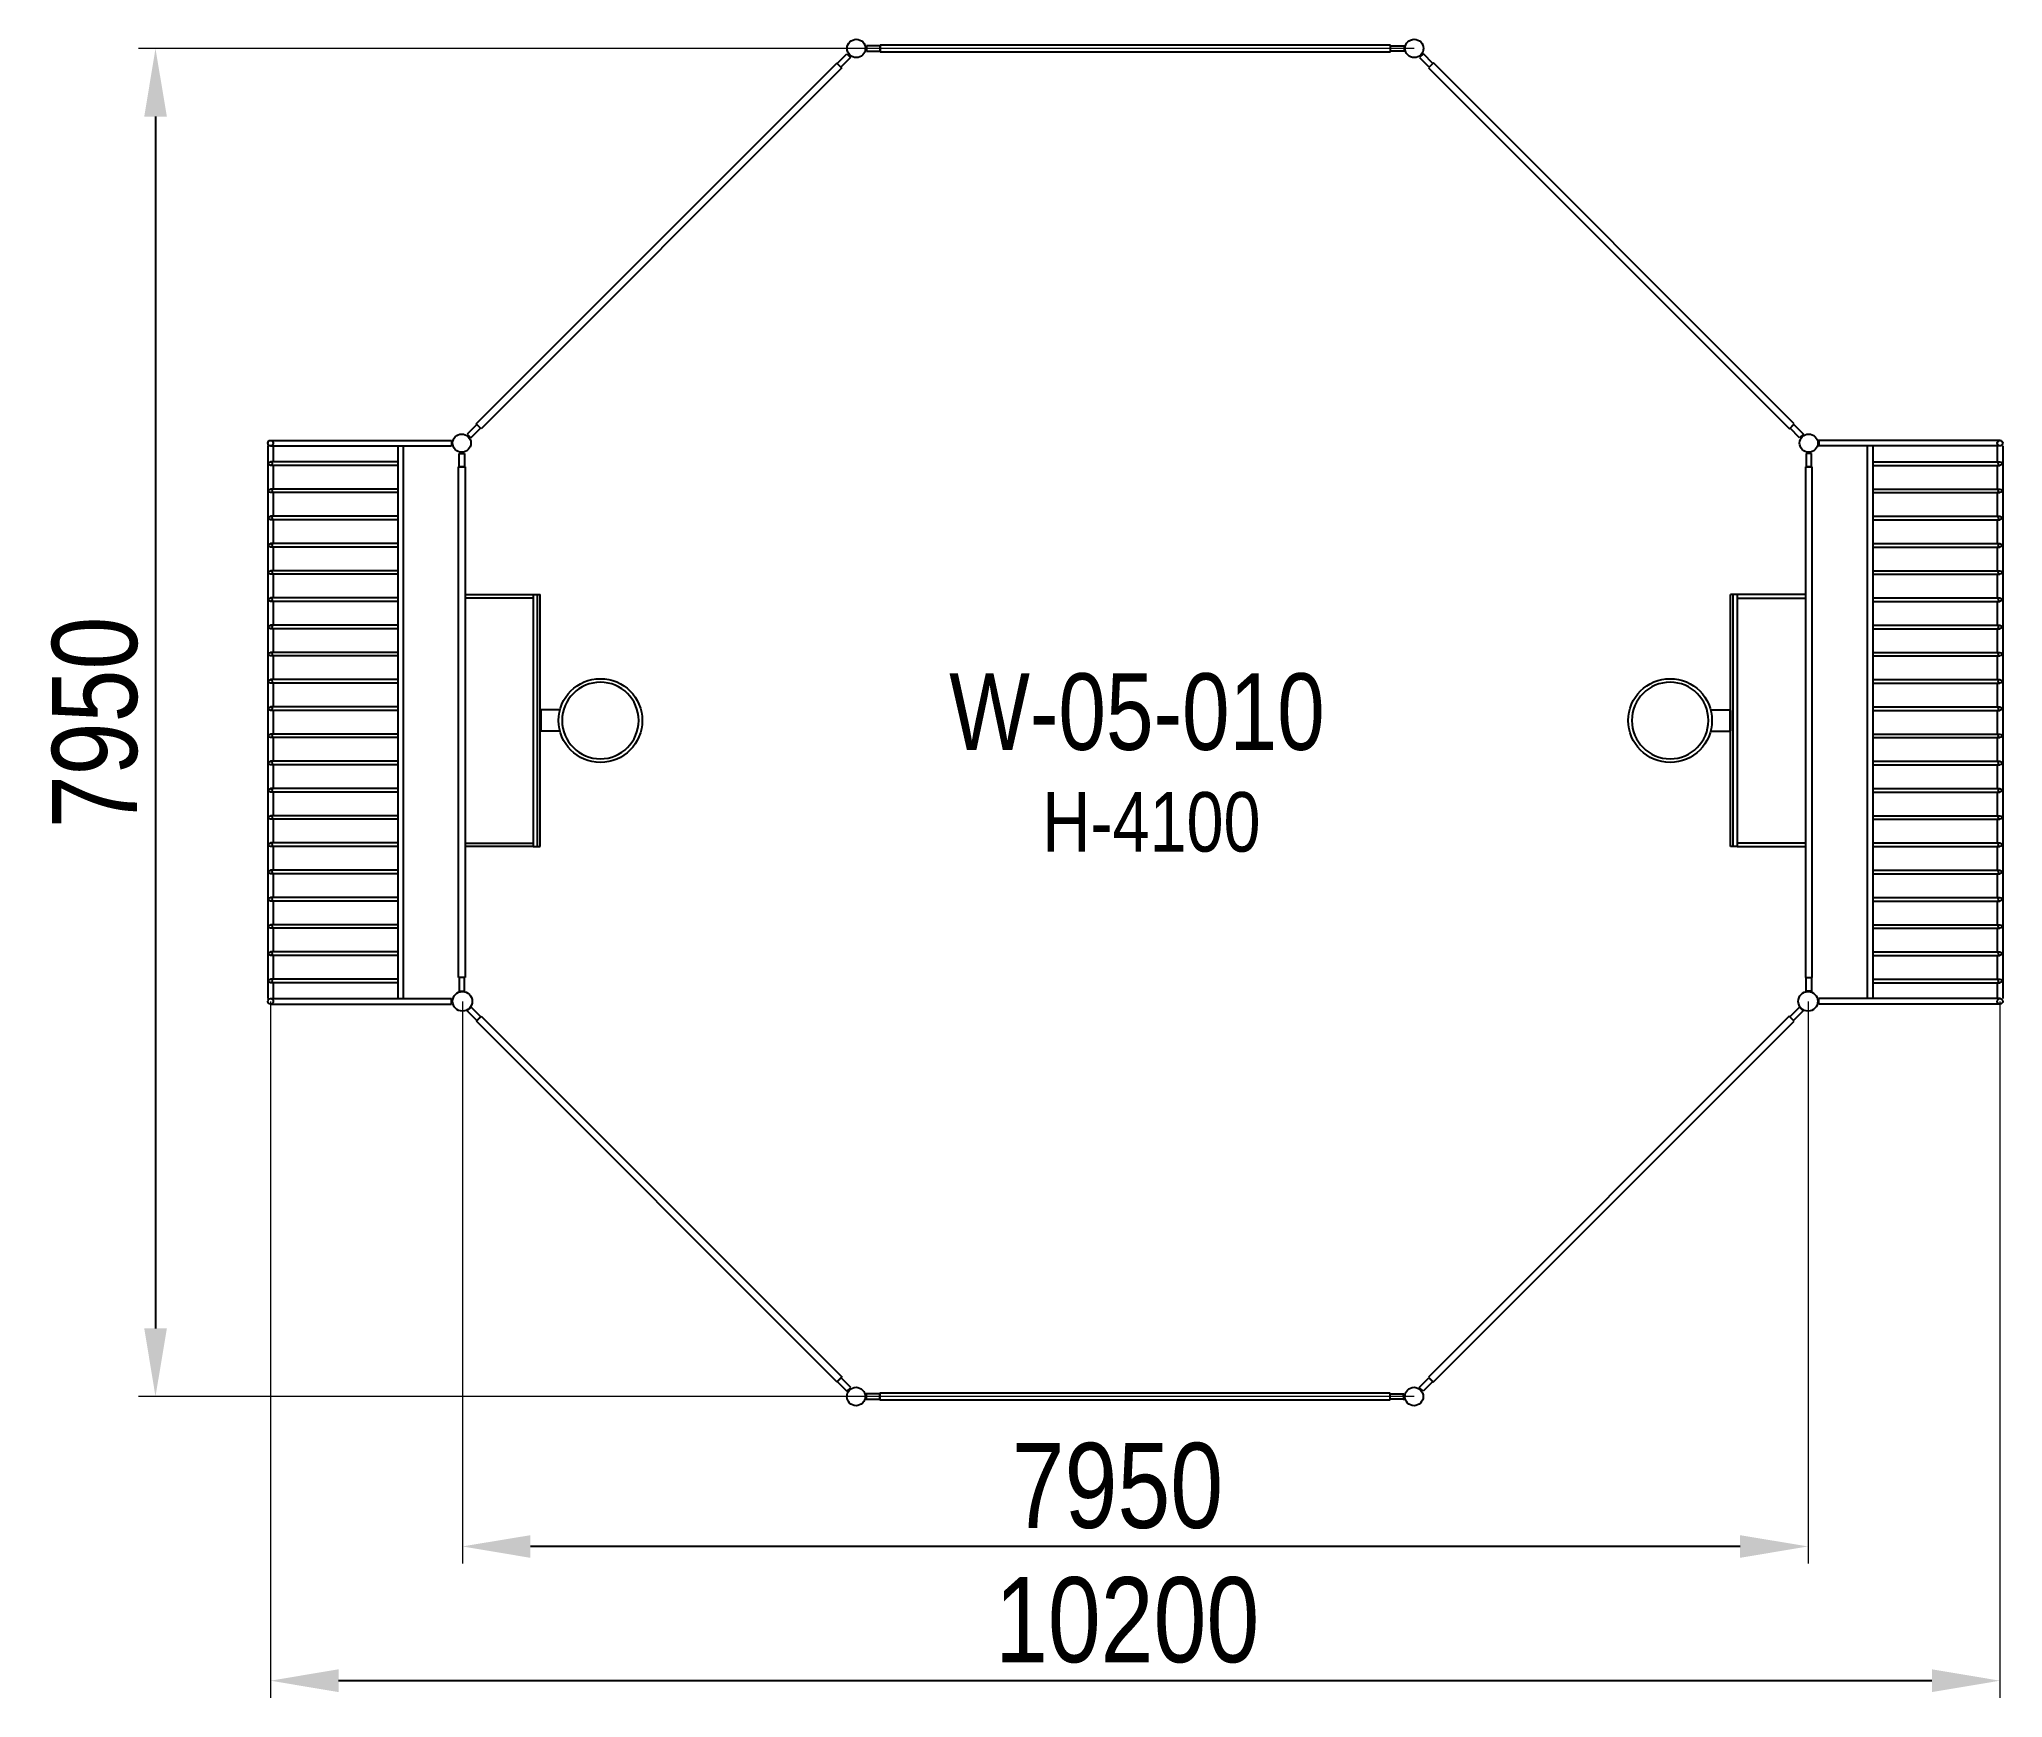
# Model space of a CAD drawing. Header units: millimetres. Extents: x -6338 to 5204, y -5529 to 4216.
import ezdxf

# ---------------------------------------------------------------- set-up
doc = ezdxf.new("R2010")
doc.units = ezdxf.units.MM
for name, color, linetype in [('DIKOM_АРТИКУЛ', 7, 'Continuous'), ('DIKOM_ОБЪЕКТ', 7, 'Continuous'), ('DIKOM_РАЗМЕР_ОБЪЕКТА', 7, 'Continuous')]:
    doc.layers.add(name, color=color, linetype=linetype)
doc.styles.add('style1', font='arial.ttf', dxfattribs={"width": 0.8})
doc.dimstyles.new('1-50', dxfattribs={"dimtxt": 300, "dimasz": 200, "dimexe": 100, "dimexo": 0, "dimgap": 100, "dimtad": 1, "dimdec": 0, "dimtxsty": 'style1', "dimcen": 0, "dimclrd": 7, "dimclre": 7, "dimadec": 1, "dimazin": 2, "dimtfac": 1, "dimtdec": 0, "dimtmove": 0, "dimatfit": 3, "dimfxl": 0, "dimlwd": 25, "dimlwe": 18, "dimarcsym": 0})

# ---------------------------------------------------------------- blocks, each defined once
blk = doc.blocks.new('A$C12A205C6')
for p, q in [((38, 3194), (38, 3274)), ((38, 3274), (70, 3274)), ((70, 3274), (70, 3194)), ((34, 3194), (34, 194)), ((74, 3194), (34, 3194)), ((34, 3194), (34, 194)), ((74, 3194), (34, 3194)), ((70, 3194), (38, 3194)), ((74, 194), (74, 3194)), ((74, 194), (74, 3194)), ((34, 194), (74, 194)), ((34, 194), (74, 194)), ((38, 194), (38, 114)), ((70, 194), (38, 194)), ((70, 114), (70, 194)), ((38, 114), (70, 114))]:
    blk.add_line(p, q)
for centre in [(54, 3334), (54, 54)]:
    blk.add_circle(centre, 54)
blk = doc.blocks.new('*D1')
at = {"layer": 'Defpoints', "color": 0, "transparency": 16777216}
for p in [(1745, 4162), (-5655, -3759), (1744, -3759)]:
    blk.add_point(p, dxfattribs=at)
at = {"layer": 'DIKOM_РАЗМЕР_ОБЪЕКТА', "color": 7, "lineweight": 18, "transparency": 16777216}
for p, q in [((1745, 4162), (-5755, 4162)), ((1744, -3759), (-5755, -3759))]:
    blk.add_line(p, q, dxfattribs=at)
at = {"layer": 'DIKOM_РАЗМЕР_ОБЪЕКТА', "color": 7, "lineweight": 25, "transparency": 16777216}
blk.add_line((-5655, 3762), (-5655, -3359), dxfattribs=at)
at = {"layer": 'DIKOM_РАЗМЕР_ОБЪЕКТА', "color": 7, "transparency": 16777216}
for points in [[(-5721, 3762), (-5588, 3762), (-5655, 4162)], [(-5721, -3359), (-5588, -3359), (-5655, -3759)]]:
    blk.add_solid(points, dxfattribs=at)
at = {"layer": 'DIKOM_РАЗМЕР_ОБЪЕКТА', "color": 0, "transparency": 16777216, "insert": (-6010, 202), "char_height": 500, "attachment_point": 5, "rotation": 90, "style": 'style1'}
blk.add_mtext('7950', dxfattribs=at)
blk = doc.blocks.new('*D2')
at = {"layer": 'Defpoints', "color": 0, "transparency": 16777216}
for p in [(-3851, -1437), (4060, -1437), (-3851, -4640)]:
    blk.add_point(p, dxfattribs=at)
at = {"layer": 'DIKOM_РАЗМЕР_ОБЪЕКТА', "color": 7, "lineweight": 18, "transparency": 16777216}
for p, q in [((-3851, -1437), (-3851, -4740)), ((4060, -1437), (4060, -4740))]:
    blk.add_line(p, q, dxfattribs=at)
at = {"layer": 'DIKOM_РАЗМЕР_ОБЪЕКТА', "color": 7, "lineweight": 25, "transparency": 16777216}
blk.add_line((3660, -4640), (-3451, -4640), dxfattribs=at)
at = {"layer": 'DIKOM_РАЗМЕР_ОБЪЕКТА', "color": 7, "transparency": 16777216}
for points in [[(-3451, -4574), (-3451, -4707), (-3851, -4640)], [(3660, -4574), (3660, -4707), (4060, -4640)]]:
    blk.add_solid(points, dxfattribs=at)
at = {"layer": 'DIKOM_РАЗМЕР_ОБЪЕКТА', "color": 0, "transparency": 16777216, "insert": (0, -4285), "char_height": 500, "attachment_point": 5, "style": 'style1'}
blk.add_mtext('7950', dxfattribs=at)
blk = doc.blocks.new('*D3')
at = {"layer": 'Defpoints', "color": 0, "transparency": 16777216}
for p in [(-4979, -1437), (5188, -1437), (-4979, -5429)]:
    blk.add_point(p, dxfattribs=at)
at = {"layer": 'DIKOM_РАЗМЕР_ОБЪЕКТА', "color": 7, "lineweight": 18, "transparency": 16777216}
for p, q in [((-4979, -1437), (-4979, -5529)), ((5188, -1437), (5188, -5529))]:
    blk.add_line(p, q, dxfattribs=at)
at = {"layer": 'DIKOM_РАЗМЕР_ОБЪЕКТА', "color": 7, "lineweight": 25, "transparency": 16777216}
blk.add_line((4788, -5429), (-4579, -5429), dxfattribs=at)
at = {"layer": 'DIKOM_РАЗМЕР_ОБЪЕКТА', "color": 7, "transparency": 16777216}
for points in [[(-4579, -5362), (-4579, -5496), (-4979, -5429)], [(4788, -5362), (4788, -5496), (5188, -5429)]]:
    blk.add_solid(points, dxfattribs=at)
at = {"layer": 'DIKOM_РАЗМЕР_ОБЪЕКТА', "color": 0, "transparency": 16777216, "insert": (57, -5074), "char_height": 500, "attachment_point": 5, "style": 'style1'}
blk.add_mtext('10200', dxfattribs=at)

msp = doc.modelspace()

# ---------------------------------------------------------------- linework, layer by layer
at = {"layer": 'DIKOM_ОБЪЕКТ'}
for p, q in [((-3769.7, 1956.2), (-1648.4, 4077.5)), ((-3769.7, 1956.2), (-1648.4, 4077.5)), ((-1620.1, 4049.2), (-3741.4, 1927.9)), ((-1620.1, 4049.2), (-3741.4, 1927.9)), ((-1650.7, 4077.5), (-1622.4, 4049.2)), ((-1650.7, 4077.5), (-1622.4, 4049.2)), ((-1647.9, 4074.7), (-1591.3, 4131.3)), ((-1625.2, 4052.1), (-1647.9, 4074.7)), ((-1568.7, 4108.6), (-1625.2, 4052.1)), ((-1591.3, 4131.3), (-1568.7, 4108.6)), ((1798.5, 4131.3), (1775.9, 4108.6)), ((1775.9, 4108.6), (1832.5, 4052.1)), ((1855.1, 4074.7), (1798.5, 4131.3)), ((1857.9, 4077.5), (1829.6, 4049.2)), ((1857.9, 4077.5), (1829.6, 4049.2)), ((1829.6, 4049.2), (3951, 1927.9)), ((1829.6, 4049.2), (3951, 1927.9)), ((1832.5, 4052.1), (1855.1, 4074.7)), ((3979.2, 1956.2), (1857.9, 4077.5)), ((3979.2, 1956.2), (1857.9, 4077.5)), ((-4978.8, 1859.1), (-3914.5, 1859.1)), ((-3914.5, 1859.1), (-3914.5, 1827.1)), ((-3766.8, 1953.4), (-3823.4, 1896.8)), ((-3823.4, 1896.8), (-3800.8, 1874.2)), ((-3800.8, 1874.2), (-3744.2, 1930.7)), ((-3741.4, 1927.9), (-3769.7, 1956.2)), ((-3741.4, 1927.9), (-3769.7, 1956.2)), ((-3744.2, 1930.7), (-3766.8, 1953.4)), ((3951, 1927.9), (3979.2, 1956.2)), ((3951, 1927.9), (3979.2, 1956.2)), ((3953.8, 1930.7), (3976.4, 1953.4)), ((4010.4, 1874.2), (3953.8, 1930.7)), ((3976.4, 1953.4), (4033, 1896.8)), ((4033, 1896.8), (4010.4, 1874.2)), ((5188.4, 1859.1), (4124.1, 1859.1)), ((4124.1, 1859.1), (4124.1, 1827.1)), ((-4994.7, 1827.2), (-4994.7, -1420.8)), ((-4978.8, 1827.1), (-3914.5, 1827.1)), ((-4230.5, 1733.6), (-4978.7, 1733.6)), ((-4962.7, 1827.2), (-4962.7, 1733.6)), ((-4230.5, 1827.1), (-4230.5, -1420.9)), ((-4198.5, 1827.1), (-4198.5, -1420.9)), ((-3870.5, 1703.1), (-3870.5, 1783.1)), ((-3870.5, 1783.1), (-3838.5, 1783.1)), ((-3838.5, 1783.1), (-3838.5, 1703.1)), ((4080.1, 1783.1), (4048.1, 1783.1)), ((4048.1, 1783.1), (4048.1, 1703.1)), ((4080.1, 1703.1), (4080.1, 1783.1)), ((5188.4, 1827.1), (4124.1, 1827.1)), ((4408.1, 1827.1), (4408.1, -1420.9)), ((4440.1, 1827.1), (4440.1, -1420.9)), ((4440.1, 1733.6), (5188.3, 1733.6)), ((5172.3, 1827.2), (5172.3, 1733.6)), ((5204.3, 1827.2), (5204.3, -1420.8)), ((-4230.5, 1712.6), (-4978.7, 1712.6)), ((-4962.7, 1712.6), (-4962.7, 1573.6)), ((-3874.5, -1296.9), (-3874.5, 1703.1)), ((-3874.5, 1703.1), (-3834.5, 1703.1)), ((-3874.5, -1296.9), (-3874.5, 1703.1)), ((-3874.5, 1703.1), (-3834.5, 1703.1)), ((-3838.5, 1703.1), (-3870.5, 1703.1)), ((-3834.5, 1703.1), (-3834.5, -1296.9)), ((-3834.5, 1703.1), (-3834.5, -1296.9)), ((4084.1, 1703.1), (4044.1, 1703.1)), ((4044.1, 1703.1), (4044.1, -1296.9)), ((4084.1, 1703.1), (4044.1, 1703.1)), ((4044.1, 1703.1), (4044.1, -1296.9)), ((4048.1, 1703.1), (4080.1, 1703.1)), ((4084.1, -1296.9), (4084.1, 1703.1)), ((4084.1, -1296.9), (4084.1, 1703.1)), ((4440.1, 1712.6), (5188.3, 1712.6)), ((5172.3, 1712.6), (5172.3, 1573.6)), ((-4230.5, 1573.6), (-4978.7, 1573.6)), ((-4230.5, 1552.6), (-4978.7, 1552.6)), ((-4962.7, 1552.6), (-4962.7, 1413.6)), ((4440.1, 1573.6), (5188.3, 1573.6)), ((4440.1, 1552.6), (5188.3, 1552.6)), ((5172.3, 1552.6), (5172.3, 1413.6)), ((-4230.5, 1413.6), (-4978.7, 1413.6)), ((-4230.5, 1392.6), (-4978.7, 1392.6)), ((-4962.7, 1392.6), (-4962.7, 1253.6)), ((4440.1, 1413.6), (5188.3, 1413.6)), ((4440.1, 1392.6), (5188.3, 1392.6)), ((5172.3, 1392.6), (5172.3, 1253.6)), ((-4230.5, 1253.6), (-4978.7, 1253.6)), ((-4230.5, 1232.6), (-4978.7, 1232.6)), ((-4962.7, 1232.6), (-4962.7, 1093.6)), ((4440.1, 1253.6), (5188.3, 1253.6)), ((4440.1, 1232.6), (5188.3, 1232.6)), ((5172.3, 1232.6), (5172.3, 1093.6)), ((-4230.5, 1093.6), (-4978.7, 1093.6)), ((-4230.5, 1072.6), (-4978.7, 1072.6)), ((-4962.7, 1072.6), (-4962.7, 933.6)), ((4440.1, 1093.6), (5188.3, 1093.6)), ((4440.1, 1072.6), (5188.3, 1072.6)), ((5172.3, 1072.6), (5172.3, 933.6)), ((-4230.5, 933.6), (-4978.7, 933.6)), ((-3834.5, 953.1), (-3434.5, 953.1)), ((-3434.5, 933.1), (-3834.5, 933.1)), ((-3434.5, 953.1), (-3434.5, 933.1)), ((-3434.5, 953.1), (-3434.5, -526.9)), ((-3434.5, 953.1), (-3394.5, 953.1)), ((-3409.5, -526.9), (-3409.5, 953.1)), ((-3394.5, -526.9), (-3394.5, 953.1)), ((3644.1, 953.1), (3604.1, 953.1)), ((3604.1, -526.9), (3604.1, 953.1)), ((3619.1, -526.9), (3619.1, 953.1)), ((4044.1, 953.1), (3644.1, 953.1)), ((3644.1, 953.1), (3644.1, 933.1)), ((3644.1, 953.1), (3644.1, -526.9)), ((3644.1, 933.1), (4044.1, 933.1)), ((4440.1, 933.6), (5188.3, 933.6)), ((-4230.5, 912.6), (-4978.7, 912.6)), ((-4962.7, 912.6), (-4962.7, 773.6)), ((4440.1, 912.6), (5188.3, 912.6)), ((5172.3, 912.6), (5172.3, 773.6)), ((-4230.5, 773.6), (-4978.7, 773.6)), ((-4230.5, 752.6), (-4978.7, 752.6)), ((-4962.7, 752.6), (-4962.7, 613.6)), ((4440.1, 773.6), (5188.3, 773.6)), ((4440.1, 752.6), (5188.3, 752.6)), ((5172.3, 752.6), (5172.3, 613.6)), ((-4230.5, 613.6), (-4978.7, 613.6)), ((-4230.5, 592.6), (-4978.7, 592.6)), ((-4962.7, 592.6), (-4962.7, 453.6)), ((4440.1, 613.6), (5188.3, 613.6)), ((4440.1, 592.6), (5188.3, 592.6)), ((5172.3, 592.6), (5172.3, 453.6)), ((-4230.5, 453.6), (-4978.7, 453.6)), ((-4230.5, 432.6), (-4978.7, 432.6)), ((-4962.7, 432.6), (-4962.7, 293.6)), ((4440.1, 453.6), (5188.3, 453.6)), ((4440.1, 432.6), (5188.3, 432.6)), ((5172.3, 432.6), (5172.3, 293.6)), ((-4230.5, 293.6), (-4978.7, 293.6)), ((-4230.5, 272.6), (-4978.7, 272.6)), ((-4962.7, 272.6), (-4962.7, 133.6)), ((-3279.3, 276.1), (-3394.5, 276.1)), ((-3394.5, 273.1), (-3394.5, 153.1)), ((-3394.5, 273.1), (-3394.5, 268.1)), ((-3390.5, 276.1), (-3390.5, 150.1)), ((3488.9, 276.1), (3604.1, 276.1)), ((3600.1, 276.1), (3600.1, 150.1)), ((3604.1, 273.1), (3604.1, 153.1)), ((3604.1, 273.1), (3604.1, 268.1)), ((4440.1, 293.6), (5188.3, 293.6)), ((4440.1, 272.6), (5188.3, 272.6)), ((5172.3, 272.6), (5172.3, 133.6)), ((-4230.5, 133.6), (-4978.7, 133.6)), ((-3394.5, 158.1), (-3394.5, 153.1)), ((-3279.3, 150.1), (-3394.5, 150.1)), ((3488.9, 150.1), (3604.1, 150.1)), ((3604.1, 158.1), (3604.1, 153.1)), ((4440.1, 133.6), (5188.3, 133.6)), ((-4230.5, 112.6), (-4978.7, 112.6)), ((-4962.7, 112.6), (-4962.7, -26.4)), ((4440.1, 112.6), (5188.3, 112.6)), ((5172.3, 112.6), (5172.3, -26.4)), ((-4230.5, -26.4), (-4978.7, -26.4)), ((-4230.5, -47.4), (-4978.7, -47.4)), ((-4962.7, -47.4), (-4962.7, -186.4)), ((4440.1, -26.4), (5188.3, -26.4)), ((4440.1, -47.4), (5188.3, -47.4)), ((5172.3, -47.4), (5172.3, -186.4)), ((-4230.5, -186.4), (-4978.7, -186.4)), ((-4230.5, -207.4), (-4978.7, -207.4)), ((-4962.7, -207.4), (-4962.7, -346.4)), ((4440.1, -186.4), (5188.3, -186.4)), ((4440.1, -207.4), (5188.3, -207.4)), ((5172.3, -207.4), (5172.3, -346.4)), ((-4230.5, -346.4), (-4978.7, -346.4)), ((-4230.5, -367.4), (-4978.7, -367.4)), ((-4962.7, -367.4), (-4962.7, -506.4)), ((4440.1, -346.4), (5188.3, -346.4)), ((4440.1, -367.4), (5188.3, -367.4)), ((5172.3, -367.4), (5172.3, -506.4)), ((-4230.5, -506.4), (-4978.7, -506.4)), ((-4230.5, -527.4), (-4978.7, -527.4)), ((-4962.7, -527.4), (-4962.7, -666.4)), ((-3834.5, -506.9), (-3434.5, -506.9)), ((-3434.5, -526.9), (-3834.5, -526.9)), ((-3434.5, -506.9), (-3434.5, -526.9)), ((-3434.5, -526.9), (-3394.5, -526.9)), ((3644.1, -526.9), (3604.1, -526.9)), ((4044.1, -506.9), (3644.1, -506.9)), ((3644.1, -506.9), (3644.1, -526.9)), ((3644.1, -526.9), (4044.1, -526.9)), ((4440.1, -506.4), (5188.3, -506.4)), ((4440.1, -527.4), (5188.3, -527.4)), ((5172.3, -527.4), (5172.3, -666.4)), ((-4230.5, -666.4), (-4978.7, -666.4)), ((-4230.5, -687.4), (-4978.7, -687.4)), ((-4962.7, -687.4), (-4962.7, -826.4)), ((4440.1, -666.4), (5188.3, -666.4)), ((4440.1, -687.4), (5188.3, -687.4)), ((5172.3, -687.4), (5172.3, -826.4)), ((-4230.5, -826.4), (-4978.7, -826.4)), ((-4230.5, -847.4), (-4978.7, -847.4)), ((-4962.7, -847.4), (-4962.7, -986.4)), ((4440.1, -826.4), (5188.3, -826.4)), ((4440.1, -847.4), (5188.3, -847.4)), ((5172.3, -847.4), (5172.3, -986.4)), ((-4230.5, -986.4), (-4978.7, -986.4)), ((-4230.5, -1007.4), (-4978.7, -1007.4)), ((-4962.7, -1007.4), (-4962.7, -1146.4)), ((4440.1, -986.4), (5188.3, -986.4)), ((4440.1, -1007.4), (5188.3, -1007.4)), ((5172.3, -1007.4), (5172.3, -1146.4)), ((-4230.5, -1146.4), (-4978.7, -1146.4)), ((4440.1, -1146.4), (5188.3, -1146.4)), ((-4230.5, -1167.4), (-4978.7, -1167.4)), ((-4962.7, -1167.4), (-4962.7, -1306.4)), ((4440.1, -1167.4), (5188.3, -1167.4)), ((5172.3, -1167.4), (5172.3, -1306.4)), ((-4230.5, -1306.4), (-4978.7, -1306.4)), ((-4230.5, -1327.4), (-4978.7, -1327.4)), ((-4962.7, -1327.4), (-4962.7, -1420.8)), ((-3834.5, -1296.9), (-3874.5, -1296.9)), ((-3834.5, -1296.9), (-3874.5, -1296.9)), ((-3870.5, -1296.9), (-3870.5, -1376.9)), ((-3838.5, -1296.9), (-3870.5, -1296.9)), ((-3870.5, -1376.9), (-3838.5, -1376.9)), ((-3838.5, -1376.9), (-3838.5, -1296.9)), ((4044.1, -1296.9), (4084.1, -1296.9)), ((4044.1, -1296.9), (4084.1, -1296.9)), ((4048.1, -1376.9), (4048.1, -1296.9)), ((4048.1, -1296.9), (4080.1, -1296.9)), ((4080.1, -1376.9), (4048.1, -1376.9)), ((4080.1, -1296.9), (4080.1, -1376.9)), ((4440.1, -1306.4), (5188.3, -1306.4)), ((4440.1, -1327.4), (5188.3, -1327.4)), ((5172.3, -1327.4), (5172.3, -1420.8)), ((-4980.7, -1420.9), (-3914.5, -1420.9)), ((-4980.7, -1452.9), (-3914.5, -1452.9)), ((-3914.5, -1452.9), (-3914.5, -1420.9)), ((-3822.2, -1493.5), (-3799.6, -1470.9)), ((-3765.7, -1550.1), (-3822.2, -1493.5)), ((-3799.6, -1470.9), (-3743, -1527.5)), ((4009.2, -1470.9), (3952.6, -1527.5)), ((3975.2, -1550.1), (4031.8, -1493.5)), ((4031.8, -1493.5), (4009.2, -1470.9)), ((5190.3, -1420.9), (4124.1, -1420.9)), ((4124.1, -1452.9), (4124.1, -1420.9)), ((5190.3, -1452.9), (4124.1, -1452.9)), ((-3768.5, -1552.9), (-3740.2, -1524.6)), ((-3768.5, -1552.9), (-3740.2, -1524.6)), ((-1647.2, -3674.2), (-3768.5, -1552.9)), ((-1647.2, -3674.2), (-3768.5, -1552.9)), ((-3743, -1527.5), (-3765.7, -1550.1)), ((-3740.2, -1524.6), (-1618.9, -3645.9)), ((-3740.2, -1524.6), (-1618.9, -3645.9)), ((3949.8, -1524.6), (1828.5, -3645.9)), ((3949.8, -1524.6), (1828.5, -3645.9)), ((1856.7, -3674.2), (3978.1, -1552.9)), ((1856.7, -3674.2), (3978.1, -1552.9)), ((3978.1, -1552.9), (3949.8, -1524.6)), ((3978.1, -1552.9), (3949.8, -1524.6)), ((3952.6, -1527.5), (3975.2, -1550.1)), ((-1621.2, -3645.9), (-1649.5, -3674.2)), ((-1621.2, -3645.9), (-1649.5, -3674.2)), ((-1624.1, -3648.8), (-1646.7, -3671.4)), ((-1646.7, -3671.4), (-1590.1, -3728)), ((-1567.5, -3705.3), (-1624.1, -3648.8)), ((1774.7, -3705.3), (1831.3, -3648.8)), ((1853.9, -3671.4), (1797.4, -3728)), ((1828.5, -3645.9), (1856.7, -3674.2)), ((1828.5, -3645.9), (1856.7, -3674.2)), ((1831.3, -3648.8), (1853.9, -3671.4)), ((-1590.1, -3728), (-1567.5, -3705.3)), ((1685.1, -3779.9), (1682.5, -3748.1)), ((1797.4, -3728), (1774.7, -3705.3))]:
    msp.add_line(p, q, dxfattribs=at)
for centre, radius in [((1744.8, 4162.4), 54), ((-4978.8, 1843.1), 16), ((-3854.5, 1843.1), 53.5), ((4064.1, 1843.1), 53.5), ((5188.4, 1843.1), 16), ((-4978.7, 1723.1), 10.5), ((5188.3, 1723.1), 10.5), ((-4978.7, 1563.1), 10.5), ((5188.3, 1563.1), 10.5), ((-4978.7, 1403.1), 10.5), ((5188.3, 1403.1), 10.5), ((-4978.7, 1243.1), 10.5), ((5188.3, 1243.1), 10.5), ((-4978.7, 1083.1), 10.5), ((5188.3, 1083.1), 10.5), ((-4978.7, 923.1), 10.5), ((5188.3, 923.1), 10.5), ((-4978.7, 763.1), 10.5), ((5188.3, 763.1), 10.5), ((-4978.7, 603.1), 10.5), ((5188.3, 603.1), 10.5), ((-4978.7, 443.1), 10.5), ((-3039.5, 213.1), 246), ((3249.1, 213.1), 246), ((5188.3, 443.1), 10.5), ((-4978.7, 283.1), 10.5), ((5188.3, 283.1), 10.5), ((-4978.7, 123.1), 10.5), ((5188.3, 123.1), 10.5), ((-4978.7, -36.9), 10.5), ((5188.3, -36.9), 10.5), ((-4978.7, -196.9), 10.5), ((5188.3, -196.9), 10.5), ((-4978.7, -356.9), 10.5), ((5188.3, -356.9), 10.5), ((-4978.7, -516.9), 10.5), ((5188.3, -516.9), 10.5), ((-4978.7, -676.9), 10.5), ((5188.3, -676.9), 10.5), ((-4978.7, -836.9), 10.5), ((5188.3, -836.9), 10.5), ((-4978.7, -996.9), 10.5), ((5188.3, -996.9), 10.5), ((-4978.7, -1156.9), 10.5), ((5188.3, -1156.9), 10.5), ((-4978.7, -1316.9), 10.5), ((-3850.5, -1436.9), 57.5), ((4060.1, -1436.9), 57.5), ((5188.3, -1316.9), 10.5), ((-4978.8, -1436.9), 16), ((5188.4, -1436.9), 16), ((1743.6, -3759.1), 54)]:
    msp.add_circle(centre, radius, dxfattribs=at)
at = {"layer": 'DIKOM_ОБЪЕКТ', "extrusion": (2.21342e-45, -1.80755e-29, -1)}
msp.add_circle((3039.5, 213.1), 225, dxfattribs=at)
at = {"layer": 'DIKOM_ОБЪЕКТ', "extrusion": (-8.85423e-45, -1.80755e-29, -1)}
msp.add_circle((-3249.1, 213.1), 225, dxfattribs=at)

# ---------------------------------------------------------------- block references
at = {"layer": 'DIKOM_ОБЪЕКТ', "rotation": 270}
for p in [(-1589.2, 4216.4), (-1590.4, -3705.1)]:
    msp.add_blockref('A$C12A205C6', p, dxfattribs=at)

# ---------------------------------------------------------------- texts
at = {"layer": 'DIKOM_АРТИКУЛ', "color": 7, "linetype": 'Continuous', "lineweight": 15, "insert": (-989.2, 490.7), "char_height": 450, "attachment_point": 1, "style": 'style1'}
msp.add_mtext_dynamic_manual_height_columns('W-0{\\fArial|b0|i0|c204|p34;5}-0{\\fArial|b0|i0|c204|p34;10}', width=2314.7, gutter_width=20, heights=[0], dxfattribs=at)
at = {"layer": 'DIKOM_РАЗМЕР_ОБЪЕКТА', "insert": (-441.6, -207.2), "char_height": 350, "attachment_point": 1, "style": 'style1'}
msp.add_mtext_dynamic_manual_height_columns('H-4100', width=2314.7, gutter_width=20, heights=[0], dxfattribs=at)

# ---------------------------------------------------------------- dimensions: what is measured, and where the dimension line sits
at = {"layer": 'DIKOM_РАЗМЕР_ОБЪЕКТА'}
dim = msp.add_linear_dim(base=(-5654.8, -3759.1), p1=(1744.8, 4162.4), p2=(1743.6, -3759.1), angle=270, text='7950', dimstyle='1-50', override={"dimtxt": 500, "dimasz": 400}, dxfattribs=at)
dim.commit()
dim.dimension.update_dxf_attribs({"geometry": '*D1', "text_midpoint": (-5654.8, 201.6), "dimtype": 160})
for base, p1, p2, text, picture, middle in [((-4978.8, -5429), (5188.4, -1436.9), (-4978.8, -1436.9), '10200', '*D3', (56.7, -5429)), ((-3850.5, -4640.5), (4060.1, -1436.9), (-3850.5, -1436.9), '7950', '*D2', (0, -4640.5))]:
    dim = msp.add_linear_dim(base=base, p1=p1, p2=p2, text=text, dimstyle='1-50', override={"dimtxt": 500, "dimasz": 400}, dxfattribs=at)
    dim.commit()
    dim.dimension.update_dxf_attribs({"geometry": picture, "text_midpoint": middle, "dimtype": 160})

doc.saveas('drawing.dxf')
